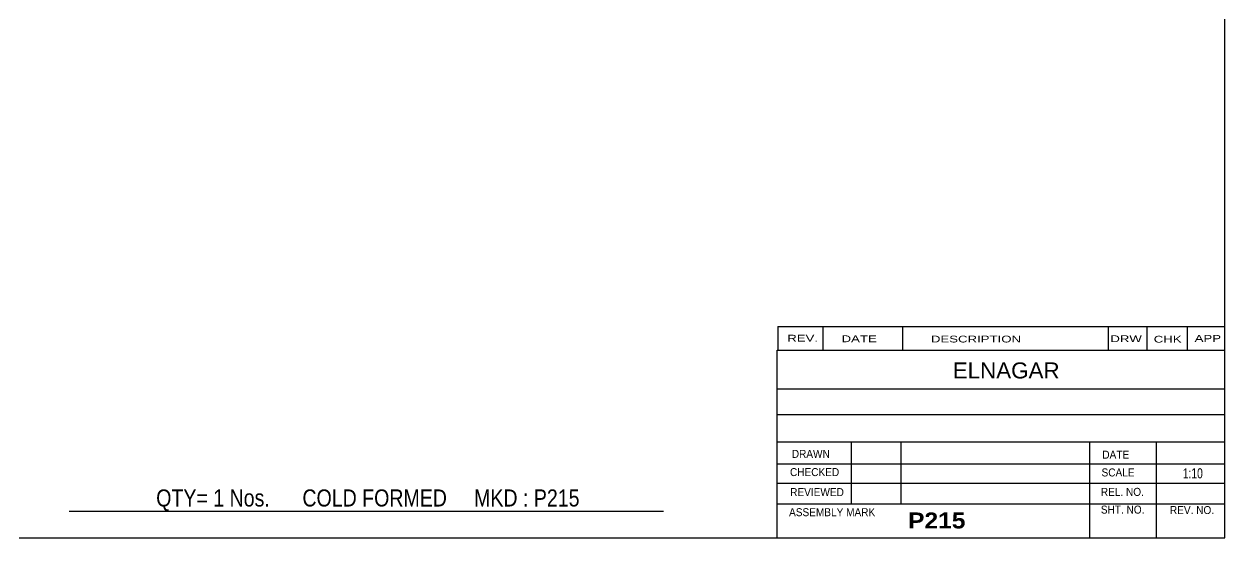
# Model space of a CAD drawing. Header units: millimetres. Extents: x -81 to 321, y -163 to 114.
# Drawn here: x 86.3 to 321.2, y -163.2 to -62.7 of the extents above; entities that cross this region are included whole.
import ezdxf

# ---------------------------------------------------------------- set-up
doc = ezdxf.new("R2010")
doc.units = ezdxf.units.MM
doc.styles.add('Arial', font='ARIAL.TTF', dxfattribs={"height": 0.2})
doc.styles.add('Arial Bold', font='ARIALBD.TTF', dxfattribs={"height": 0.2})
doc.styles.add('Arial Narrow', font='ARIALN.TTF', dxfattribs={"height": 0.2})

# ---------------------------------------------------------------- blocks, each defined once
blk = doc.blocks.new('Unknown-627192077-2045')
at = {"color": 5, "linetype": 'Continuous'}
for p, q in [((321.25, -163.25), (321.25, 113.75)), ((-78.75, -163.25), (321.25, -163.25))]:
    blk.add_line(p, q, dxfattribs=at)
blk = doc.blocks.new('CBS_CALLOFF-627192077-2105')
at = {"color": 7, "linetype": 'Continuous'}
blk.add_line((95.13, -157.98), (211.36, -158), dxfattribs=at)
at = {"color": 3, "linetype": 'Continuous', "style": 'Arial Narrow'}
blk.add_text('QTY= 1 Nos.      COLD FORMED     MKD : P215', height=3.3405, dxfattribs=at).set_placement((112.13, -157.09))
blk = doc.blocks.new('CBS_NAME_BLOG-627192077-2106')
at = {"color": 7, "linetype": 'Continuous'}
for p, q in [((233.66, -126.5), (321.18, -126.5)), ((233.66, -163.21), (233.66, -126.5)), ((233.66, -134.04), (321.18, -134.04)), ((233.73, -139.09), (321.25, -139.09)), ((233.66, -144.46), (321.18, -144.46)), ((248.18, -156.57), (248.18, -144.47)), ((257.87, -156.54), (257.87, -144.47)), ((294.78, -163.21), (294.78, -144.48)), ((307.83, -163.21), (307.83, -144.47)), ((233.67, -148.76), (321.25, -148.74)), ((233.66, -152.51), (321.18, -152.51)), ((233.66, -156.55), (321.18, -156.55)), ((233.66, -163.25), (321.25, -163.25))]:
    blk.add_line(p, q, dxfattribs=at)
at = {"color": 3, "linetype": 'Continuous', "style": 'Arial'}
blk.add_text('ELNAGAR', height=3.133, dxfattribs=at).set_placement((267.98, -132.03))
at = {"color": 3, "linetype": 'Continuous'}
for s, height, style, width, p in [('DRAWN', 1.566, 'Arial', 0.9, (236.49, -147.57)), ('DATE', 1.566, 'Arial', 0.9, (297.25, -147.73)), ('CHECKED', 1.566, 'Arial', 0.9, (236.14, -151.14)), ('SCALE', 1.566, 'Arial', 0.9, (297.1, -151.21)), ('1:10', 1.957, 'Arial Narrow', 0.9, (312.99, -151.57)), ('REVIEWED', 1.566, 'Arial', 0.9, (236.18, -155.06)), ('REL. NO.', 1.566, 'Arial', 0.9, (296.96, -155.01)), ('ASSEMBLY MARK', 1.5663, 'Arial', 0.9, (235.96, -158.99)), ('SHT. NO.', 1.566, 'Arial', 0.9, (296.96, -158.48)), ('REV. NO.', 1.566, 'Arial', 0.9, (310.48, -158.57)), ('P215', 3.131, 'Arial Bold', 1.1, (259.24, -161.39))]:
    blk.add_text(s, height=height, dxfattribs=dict(at, style=style, width=width)).set_placement(p)
blk = doc.blocks.new('CBS_REVISION-627192077-2107')
at = {"color": 7, "linetype": 'Continuous'}
for p, q in [((233.74, -121.87), (321.24, -121.87)), ((233.74, -121.87), (233.74, -126.5)), ((242.54, -121.87), (242.54, -126.5)), ((258.13, -121.87), (258.13, -126.44)), ((298.39, -121.87), (298.39, -126.5)), ((305.93, -121.87), (305.93, -126.5)), ((313.88, -121.87), (313.88, -126.5)), ((233.74, -126.5), (321.24, -126.5))]:
    blk.add_line(p, q, dxfattribs=at)
at = {"color": 7, "style": 'Arial Narrow', "width": 1.7}
for s, height, p in [('REV.', 1.326, (235.6, -124.82)), ('DATE', 1.326, (246.23, -124.94)), ('DESCRIPTION', 1.3257, (263.71, -124.99)), ('DRW', 1.326, (298.82, -124.93)), ('CHK', 1.326, (307.31, -125.02)), ('APP', 1.326, (315.31, -124.87))]:
    blk.add_text(s, height=height, dxfattribs=at).set_placement(p)

msp = doc.modelspace()

# ---------------------------------------------------------------- block references
for name in ['Unknown-627192077-2045', 'CBS_REVISION-627192077-2107', 'CBS_NAME_BLOG-627192077-2106', 'CBS_CALLOFF-627192077-2105']:
    msp.add_blockref(name, (0, 0))

doc.saveas('drawing.dxf')
